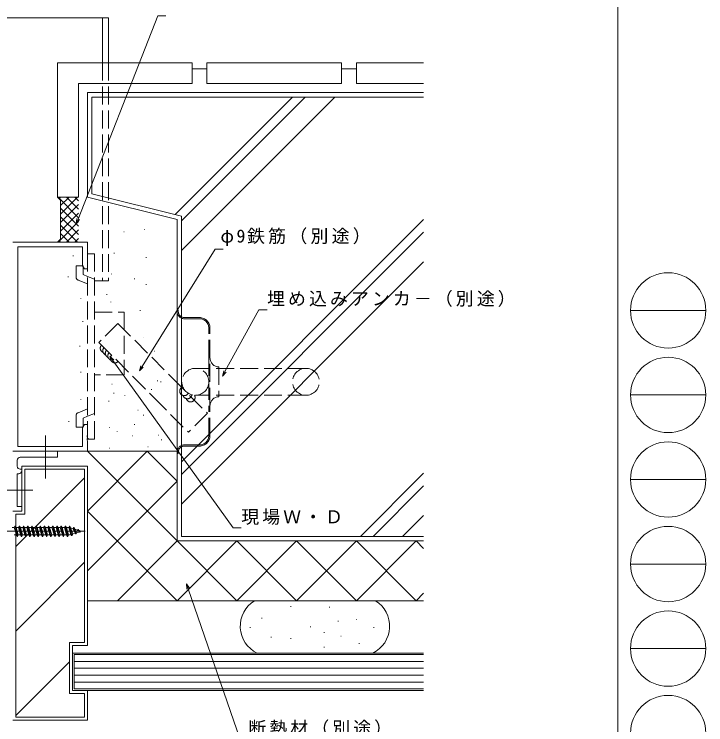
# Model space of a CAD drawing. Units: millimetres, scale not verified. Extents: x -594 to 539, y -420 to 386.
# Drawn here: x 308 to 539.5, y -239.5 to -1.7 of the extents above; entities that cross this region are included whole.
import ezdxf

# ---------------------------------------------------------------- set-up
doc = ezdxf.new("R2010")
doc.units = ezdxf.units.MM
doc.header["$LTSCALE"] = 2
doc.linetypes.add('CHAIN2', pattern=[12, 9, -1, 1, -1])
doc.linetypes.add('DASHED3', pattern=[4, 3, -1])
for name, color, linetype, lineweight in [('0-1_YKK_ZWAK', 7, 'Continuous', 9), ('0-3_YKK_11', 7, 'Continuous', 9), ('0-4_YKK_12', 2, 'Continuous', 9), ('0-5_YKK_13', 4, 'Continuous', 9), ('0-6_YKK_D', 6, 'Continuous', 9), ('0-7_YSS_K', 3, 'Continuous', 9)]:
    doc.layers.add(name, color=color, linetype=linetype, lineweight=lineweight)
doc.styles.add('ＭＳ ゴシック', font='')
doc.styles.get('ＭＳ ゴシック').set_extended_font_data('MS Gothic')

msp = doc.modelspace()

# ---------------------------------------------------------------- linework, layer by layer
at = {"layer": '0-1_YKK_ZWAK'}
for p, q in [((510, 382.035), (510, -367.965)), ((514.252, -100.845), (539.452, -100.845)), ((514.252, -129.125), (539.452, -129.125)), ((514.252, -157.405), (539.452, -157.405)), ((514.252, -185.685), (539.452, -185.685)), ((514.252, -213.965), (539.452, -213.965))]:
    msp.add_line(p, q, dxfattribs=at)
for centre in [(526.852, -100.845), (526.852, -129.125), (526.852, -157.405), (526.852, -185.685), (526.852, -213.965), (526.852, -242.245)]:
    msp.add_circle(centre, 12.6, dxfattribs=at)
at = {"layer": '0-3_YKK_11'}
for p, q in [((332.49, -77.965), (307.49, -77.965)), ((332.49, -86.965), (332.49, -77.965)), ((309.12, -79.595), (330.86, -79.595)), ((309.12, -146.335), (309.12, -79.595)), ((330.86, -79.595), (330.86, -85.874)), ((330.86, -85.874), (331.49, -86.965)), ((331.49, -86.965), (332.49, -86.965)), ((331.49, -138.965), (330.86, -140.056)), ((330.86, -140.056), (330.86, -146.335)), ((332.49, -138.965), (331.49, -138.965)), ((332.49, -142.507), (332.49, -138.965)), ((332.37, -142.69), (332.49, -142.507)), ((332.37, -143.24), (332.37, -142.69)), ((332.49, -143.423), (332.37, -143.24)), ((332.37, -143.69), (332.49, -143.507)), ((332.37, -144.24), (332.37, -143.69)), ((332.49, -144.423), (332.37, -144.24)), ((332.49, -143.507), (332.49, -143.423)), ((332.49, -147.965), (332.49, -144.423)), ((330.86, -146.335), (309.12, -146.335)), ((308.99, -147.965), (307.49, -147.965)), ((307.49, -147.965), (332.49, -147.965)), ((322.49, -147.965), (308.99, -147.965)), ((322.49, -149.965), (322.49, -147.965)), ((308.99, -152.965), (308.99, -150.965)), ((309.99, -149.965), (322.49, -149.965)), ((310.49, -153.965), (309.99, -153.965)), ((310.49, -154.465), (310.49, -153.965)), ((308.99, -155.465), (309.49, -155.465)), ((308.99, -166.465), (308.99, -155.465)), ((307.49, -167.965), (310.49, -167.965)), ((310.49, -166.465), (308.99, -166.465)), ((310.49, -167.965), (310.49, -166.465))]:
    msp.add_line(p, q, dxfattribs=at)
for centre, start, end in [((309.99, -150.965), 89.99991, 180.00006), ((309.99, -152.965), 180.00003, 269.99983), ((309.49, -154.465), 269.9998, 359.99995)]:
    msp.add_arc(centre, 1, start, end, dxfattribs=at)
at = {"layer": '0-4_YKK_12'}
msp.add_line((337.49, -2.967), (337.49, -17.967), dxfattribs=at)
at = {"layer": '0-4_YKK_12', "linetype": 'DASHED3'}
for p, q in [((337.49, -17.967), (337.49, -90.965)), ((339.49, -17.967), (339.49, -90.965)), ((334.79, -90.967), (339.49, -90.967))]:
    msp.add_line(p, q, dxfattribs=at)
at = {"layer": '0-4_YKK_12'}
msp.add_lwpolyline([(158.99, -2.967), (339.49, -2.967), (339.49, -17.967)], dxfattribs=at)
at = {"layer": '0-5_YKK_13', "linetype": 'DASHED3'}
for p, q in [((332.49, -143.871), (332.49, -81.871)), ((332.49, -81.871), (334.79, -81.871)), ((334.79, -81.871), (334.79, -143.871)), ((328.69, -85.871), (330.99, -85.871)), ((328.69, -89.748), (328.69, -85.871)), ((330.99, -85.871), (330.99, -88.871)), ((330.99, -88.871), (332.49, -89.477)), ((332.49, -89.477), (334.79, -90.406)), ((329.316, -90.675), (332.49, -91.958)), ((334.79, -101.371), (344.79, -101.371)), ((344.79, -101.371), (344.79, -122.371)), ((362.89, -100.729), (362.89, -101.229)), ((369.99, -103.229), (364.89, -103.229)), ((369.99, -103.629), (364.89, -103.629)), ((373.09, -116.729), (373.09, -106.729)), ((373.49, -116.729), (373.49, -106.729)), ((373.09, -116.729), (373.09, -132.729)), ((373.49, -132.729), (373.49, -116.729)), ((405.59, -120.229), (368.59, -120.229)), ((376.49, -119.729), (376.49, -129.729)), ((344.79, -122.371), (334.79, -122.371)), ((405.59, -129.229), (368.59, -129.229)), ((373.09, -142.729), (373.09, -132.729)), ((373.49, -142.729), (373.49, -132.729)), ((329.316, -135.067), (332.49, -133.784)), ((332.49, -136.265), (334.79, -135.336)), ((328.69, -135.994), (328.69, -139.871)), ((330.99, -136.871), (332.49, -136.265)), ((330.99, -139.871), (330.99, -136.871)), ((328.69, -139.871), (330.99, -139.871)), ((332.49, -143.871), (334.79, -143.871)), ((364.89, -145.829), (369.99, -145.829)), ((364.89, -146.229), (369.99, -146.229)), ((362.89, -148.229), (362.89, -148.729))]:
    msp.add_line(p, q, dxfattribs=at)
at = {"layer": '0-5_YKK_13', "linetype": 'CHAIN2'}
for p, q in [((318.49, -142.659), (318.49, -157.104)), ((304.46, -160.965), (314.241, -160.965)), ((301.804, -174.715), (331.696, -174.715))]:
    msp.add_line(p, q, dxfattribs=at)
at = {"layer": '0-5_YKK_13'}
for p, q in [((307.226, -173.475), (307.995, -173.475)), ((308.26, -172.965), (307.995, -173.475)), ((307.995, -173.475), (308.695, -175.955)), ((308.26, -172.965), (308.96, -176.465)), ((308.36, -172.965), (309.06, -176.465)), ((308.626, -173.475), (309.326, -175.955)), ((308.626, -173.475), (309.395, -173.475)), ((309.66, -172.965), (309.395, -173.475)), ((309.395, -173.475), (310.095, -175.955)), ((309.66, -172.965), (310.36, -176.465)), ((309.66, -172.965), (309.76, -172.965)), ((309.76, -172.965), (310.46, -176.465)), ((309.76, -172.965), (310.026, -173.475)), ((310.026, -173.475), (310.795, -173.475)), ((310.026, -173.475), (310.726, -175.955)), ((311.06, -172.965), (310.795, -173.475)), ((310.795, -173.475), (311.495, -175.955)), ((311.06, -172.965), (311.76, -176.465)), ((311.06, -172.965), (311.16, -172.965)), ((311.16, -172.965), (311.86, -176.465)), ((311.16, -172.965), (311.426, -173.475)), ((311.426, -173.475), (312.195, -173.475)), ((311.426, -173.475), (312.126, -175.955)), ((312.46, -172.965), (312.195, -173.475)), ((312.195, -173.475), (312.895, -175.955)), ((312.46, -172.965), (313.16, -176.465)), ((312.46, -172.965), (312.56, -172.965)), ((312.56, -172.965), (313.26, -176.465)), ((312.56, -172.965), (312.826, -173.475)), ((312.826, -173.475), (313.595, -173.475)), ((312.826, -173.475), (313.526, -175.955)), ((313.86, -172.965), (313.595, -173.475)), ((313.595, -173.475), (314.295, -175.955)), ((313.86, -172.965), (314.56, -176.465)), ((313.86, -172.965), (313.96, -172.965)), ((313.96, -172.965), (314.66, -176.465)), ((313.96, -172.965), (314.226, -173.475)), ((314.226, -173.475), (314.995, -173.475)), ((314.226, -173.475), (314.926, -175.955)), ((315.26, -172.965), (314.995, -173.475)), ((314.995, -173.475), (315.695, -175.955)), ((315.26, -172.965), (315.96, -176.465)), ((315.26, -172.965), (315.36, -172.965)), ((315.36, -172.965), (316.06, -176.465)), ((315.36, -172.965), (315.626, -173.475)), ((315.626, -173.475), (316.395, -173.475)), ((315.626, -173.475), (316.326, -175.955)), ((316.66, -172.965), (316.395, -173.475)), ((316.395, -173.475), (317.095, -175.955)), ((316.66, -172.965), (317.36, -176.465)), ((316.66, -172.965), (316.76, -172.965)), ((316.76, -172.965), (317.46, -176.465)), ((316.76, -172.965), (317.026, -173.475)), ((317.026, -173.475), (317.795, -173.475)), ((317.026, -173.475), (317.726, -175.955)), ((318.06, -172.965), (317.795, -173.475)), ((317.795, -173.475), (318.495, -175.955)), ((318.06, -172.965), (318.76, -176.465)), ((318.06, -172.965), (318.16, -172.965)), ((318.16, -172.965), (318.86, -176.465)), ((318.16, -172.965), (318.426, -173.475)), ((318.426, -173.475), (319.195, -173.475)), ((318.426, -173.475), (319.126, -175.955)), ((319.46, -172.965), (319.195, -173.475)), ((319.195, -173.475), (319.895, -175.955)), ((319.46, -172.965), (320.16, -176.465)), ((319.46, -172.965), (319.56, -172.965)), ((319.56, -172.965), (320.26, -176.465)), ((319.56, -172.965), (319.826, -173.475)), ((319.826, -173.475), (320.595, -173.475)), ((319.826, -173.475), (320.526, -175.955)), ((320.86, -172.965), (320.595, -173.475)), ((320.595, -173.475), (321.295, -175.955)), ((320.86, -172.965), (321.56, -176.465)), ((320.86, -172.965), (320.96, -172.965)), ((320.96, -172.965), (321.66, -176.465)), ((320.96, -172.965), (321.226, -173.475)), ((321.226, -173.475), (321.995, -173.475)), ((321.226, -173.475), (321.926, -175.955)), ((322.26, -172.965), (321.995, -173.475)), ((321.995, -173.475), (322.695, -175.955)), ((322.26, -172.965), (322.96, -176.465)), ((322.26, -172.965), (322.36, -172.965)), ((322.36, -172.965), (323.06, -176.465)), ((322.36, -172.965), (322.626, -173.475)), ((322.626, -173.475), (323.395, -173.475)), ((322.626, -173.475), (323.326, -175.955)), ((323.66, -172.965), (323.395, -173.475)), ((323.395, -173.475), (324.095, -175.955)), ((323.66, -172.965), (324.36, -176.465)), ((323.66, -172.965), (323.76, -172.965)), ((323.76, -172.965), (324.46, -176.465)), ((323.76, -172.965), (324.026, -173.475)), ((324.026, -173.475), (324.795, -173.475)), ((324.026, -173.475), (324.726, -175.955)), ((325.06, -172.965), (324.795, -173.475)), ((324.795, -173.475), (325.495, -175.955)), ((325.06, -172.965), (325.76, -176.465)), ((325.06, -172.965), (325.16, -172.965)), ((325.86, -176.465), (325.16, -172.965)), ((325.16, -172.965), (325.42, -173.465)), ((325.426, -173.475), (326.126, -175.955)), ((325.426, -173.475), (326.247, -173.475)), ((326.46, -173.065), (326.247, -173.475)), ((326.247, -173.475), (326.953, -175.797)), ((327.16, -176.195), (326.46, -173.065)), ((326.46, -173.065), (326.56, -173.065)), ((326.56, -173.065), (327.26, -176.195)), ((326.56, -173.065), (326.838, -173.598)), ((327.86, -173.505), (327.678, -173.855)), ((328.55, -175.595), (327.86, -173.505)), ((327.86, -173.505), (327.96, -173.505)), ((327.96, -173.505), (328.66, -175.595)), ((327.96, -173.505), (328.23, -174.024)), ((326.953, -175.796), (326.434, -175.955)), ((327.565, -175.61), (326.838, -173.598)), ((327.678, -173.855), (326.838, -173.598)), ((327.16, -176.195), (326.953, -175.797)), ((327.26, -176.195), (327.565, -175.61)), ((328.399, -175.354), (327.565, -175.609)), ((327.678, -173.855), (328.421, -175.348)), ((329.173, -174.312), (328.23, -174.024)), ((328.421, -175.348), (328.399, -175.354)), ((328.55, -175.595), (328.421, -175.348)), ((328.55, -175.595), (328.66, -175.595)), ((328.66, -175.595), (328.859, -175.214)), ((329.26, -174.145), (329.173, -174.312)), ((329.173, -174.312), (329.815, -174.829)), ((329.26, -174.145), (329.95, -174.995)), ((329.26, -174.145), (329.36, -174.145)), ((329.36, -174.145), (330.06, -174.995)), ((330.49, -174.715), (329.607, -174.445)), ((329.657, -174.506), (330.152, -174.818)), ((330.49, -174.715), (330.152, -174.818)), ((308.695, -175.955), (307.926, -175.955)), ((308.96, -176.465), (308.695, -175.955)), ((308.96, -176.465), (309.06, -176.465)), ((309.06, -176.465), (309.326, -175.955)), ((310.095, -175.955), (309.326, -175.955)), ((310.36, -176.465), (310.095, -175.955)), ((310.36, -176.465), (310.46, -176.465)), ((310.46, -176.465), (310.726, -175.955)), ((311.495, -175.955), (310.726, -175.955)), ((311.76, -176.465), (311.495, -175.955)), ((311.76, -176.465), (311.86, -176.465)), ((311.86, -176.465), (312.126, -175.955)), ((312.895, -175.955), (312.126, -175.955)), ((313.16, -176.465), (312.895, -175.955)), ((313.16, -176.465), (313.26, -176.465)), ((313.26, -176.465), (313.526, -175.955)), ((314.295, -175.955), (313.526, -175.955)), ((314.56, -176.465), (314.295, -175.955)), ((314.56, -176.465), (314.66, -176.465)), ((314.66, -176.465), (314.926, -175.955)), ((315.695, -175.955), (314.926, -175.955)), ((315.96, -176.465), (315.695, -175.955)), ((315.96, -176.465), (316.06, -176.465)), ((316.06, -176.465), (316.326, -175.955)), ((317.095, -175.955), (316.326, -175.955)), ((317.36, -176.465), (317.095, -175.955)), ((317.36, -176.465), (317.46, -176.465)), ((317.46, -176.465), (317.726, -175.955)), ((318.495, -175.955), (317.726, -175.955)), ((318.76, -176.465), (318.495, -175.955)), ((318.76, -176.465), (318.86, -176.465)), ((318.86, -176.465), (319.126, -175.955)), ((319.895, -175.955), (319.126, -175.955)), ((320.16, -176.465), (319.895, -175.955)), ((320.16, -176.465), (320.26, -176.465)), ((320.26, -176.465), (320.526, -175.955)), ((321.295, -175.955), (320.526, -175.955)), ((321.56, -176.465), (321.295, -175.955)), ((321.56, -176.465), (321.66, -176.465)), ((321.66, -176.465), (321.926, -175.955)), ((322.695, -175.955), (321.926, -175.955)), ((322.96, -176.465), (322.695, -175.955)), ((322.96, -176.465), (323.06, -176.465)), ((323.06, -176.465), (323.326, -175.955)), ((324.095, -175.955), (323.326, -175.955)), ((324.36, -176.465), (324.095, -175.955)), ((324.36, -176.465), (324.46, -176.465)), ((324.46, -176.465), (324.726, -175.955)), ((325.495, -175.955), (324.726, -175.955)), ((325.76, -176.465), (325.495, -175.955)), ((325.76, -176.465), (325.86, -176.465)), ((325.86, -176.465), (326.126, -175.955)), ((326.434, -175.955), (326.126, -175.955)), ((327.16, -176.195), (327.26, -176.195))]:
    msp.add_line(p, q, dxfattribs=at)
at = {"layer": '0-5_YKK_13', "linetype": 'DASHED3'}
for points in [[(362.89, -100.729), (362.49, -100.729), (362.49, -101.229), (362.49, -148.229)], [(362.49, -148.229), (362.49, -148.729), (362.89, -148.729)]]:
    msp.add_lwpolyline(points, dxfattribs=at)
at = {"layer": '0-5_YKK_13'}
for points in [[(308.26, -172.965), (308.36, -172.965), (308.626, -173.475)], [(329.875, -174.903), (328.859, -175.214), (328.23, -174.024)], [(329.95, -174.995), (330.06, -174.995), (330.152, -174.818)]]:
    msp.add_lwpolyline(points, dxfattribs=at)
at = {"layer": '0-5_YKK_13', "linetype": 'DASHED3'}
msp.add_circle((368.59, -124.729), 4.5, dxfattribs=at)
for centre, radius, start, end in [((329.69, -89.748), 1, 180.00087, 248.00571), ((364.89, -101.229), 2.4, 180, 270), ((364.89, -101.229), 2, 180, 270), ((369.99, -106.729), 3.5, 0, 90), ((369.99, -106.729), 3.1, 0, 90), ((376.49, -116.729), 3, 180, 270), ((405.59, -124.729), 4.5, 90, 270), ((405.59, -124.729), 4.5, 270, 90), ((376.49, -132.729), 3, 90, 180), ((329.69, -135.994), 1, 111.99428, 179.99911), ((369.99, -142.729), 3.5, 270, 0), ((369.99, -142.729), 3.1, 270, 0), ((364.89, -148.229), 2.4, 90, 180), ((364.89, -148.229), 2, 90, 180)]:
    msp.add_arc(centre, radius, start, end, dxfattribs=at)
at = {"layer": '0-6_YKK_D'}
for p, q in [((329.34, -70.297), (356.046, -2.247)), ((356.046, -2.247), (358.746, -2.247)), ((328.719, -71.88), (328.916, -70.131)), ((328.719, -71.88), (329.34, -70.297)), ((329.764, -70.464), (328.719, -71.88)), ((350.747, -119.569), (375.249, -80.345)), ((375.249, -80.345), (377.949, -80.345)), ((378.482, -121.301), (389.887, -100.67)), ((389.887, -100.67), (392.587, -100.67)), ((339.925, -116.263), (340.919, -117.643)), ((339.925, -116.263), (341.289, -117.376)), ((340.55, -117.909), (339.925, -116.263)), ((340.919, -117.643), (381.247, -173.603)), ((349.846, -121.011), (350.36, -119.328)), ((349.846, -121.011), (350.747, -119.569)), ((351.133, -119.81), (349.846, -121.011)), ((377.66, -122.789), (378.084, -121.081)), ((377.66, -122.789), (378.482, -121.301)), ((378.881, -121.522), (377.66, -122.789)), ((381.247, -173.603), (383.947, -173.603)), ((365.63, -192.325), (366.186, -193.931)), ((365.63, -192.325), (366.616, -193.782)), ((365.755, -194.08), (365.63, -192.325)), ((366.186, -193.931), (383.624, -244.351))]:
    msp.add_line(p, q, dxfattribs=at)
at = {"layer": '0-7_YSS_K'}
for p, q in [((367.49, -24.967), (367.49, -17.967)), ((372.49, -24.967), (372.49, -17.967)), ((372.49, -17.967), (417.49, -17.967)), ((417.49, -24.967), (417.49, -17.967)), ((422.49, -24.967), (422.49, -17.967)), ((422.49, -17.967), (445, -17.967)), ((367.49, -19.967), (372.49, -19.967)), ((417.49, -19.967), (422.49, -19.967)), ((329.49, -24.967), (367.49, -24.967)), ((329.49, -24.967), (329.49, -62.967)), ((372.49, -24.967), (417.49, -24.967)), ((422.49, -24.967), (445, -24.967)), ((332.49, -27.965), (445, -27.965)), ((332.49, -27.965), (332.49, -62.965)), ((401.138, -29.464), (361.844, -68.757)), ((415.28, -29.464), (363.99, -80.754)), ((405.38, -29.464), (363.99, -70.854)), ((363.99, -69.293), (333.99, -61.793)), ((323.49, -63.967), (322.49, -62.967)), ((329.49, -62.967), (322.49, -62.967)), ((322.634, -62.967), (329.49, -69.822)), ((323.49, -62.967), (323.062, -63.395)), ((326.318, -62.967), (323.49, -65.795)), ((329.147, -62.967), (323.49, -68.624)), ((323.49, -63.967), (323.49, -76.965)), ((325.463, -62.967), (329.49, -66.994)), ((328.291, -62.967), (329.49, -64.166)), ((332.49, -62.965), (362.49, -70.465)), ((329.49, -65.452), (323.49, -71.452)), ((323.49, -66.651), (329.49, -72.651)), ((329.49, -68.281), (323.49, -74.281)), ((329.49, -71.109), (322.634, -77.965)), ((323.49, -69.479), (329.49, -75.479)), ((362.49, -70.465), (362.49, -177.965)), ((363.99, -176.465), (363.99, -69.293)), ((445, -70.454), (363.99, -151.464)), ((323.49, -72.308), (329.147, -77.965)), ((323.49, -75.136), (326.318, -77.965)), ((329.49, -73.937), (325.463, -77.965)), ((344.704, -74.557), (344.805, -74.557)), ((351.495, -73.734), (351.595, -73.734)), ((445, -74.697), (363.99, -155.707)), ((323.49, -76.965), (322.49, -77.965)), ((323.062, -77.537), (323.49, -77.965)), ((329.49, -76.766), (328.291, -77.965)), ((327.751, -82.502), (327.751, -82.702)), ((341.468, -81.55), (341.468, -81.75)), ((352.066, -83.088), (352.266, -83.088)), ((445, -84.596), (363.99, -165.607)), ((325.976, -89.512), (325.976, -89.712)), ((340.533, -88.568), (340.533, -88.768)), ((348.252, -90.205), (348.252, -90.405)), ((352.066, -92.176), (352.266, -92.176)), ((330.235, -96.699), (330.235, -96.899)), ((338.828, -95.535), (339.028, -95.535)), ((340.299, -97.925), (340.299, -98.125)), ((350.124, -100.732), (350.124, -100.932)), ((330.945, -104.419), (330.945, -104.619)), ((351.083, -109.923), (351.183, -109.923)), ((329.88, -112.671), (329.88, -112.871)), ((354.787, -114.447), (354.887, -114.447)), ((330.235, -121.366), (330.235, -121.566)), ((340.606, -125.568), (340.806, -125.568)), ((355.82, -124.382), (356.02, -124.382)), ((356.995, -124.593), (356.995, -124.793)), ((351.869, -127.148), (352.069, -127.148)), ((353.844, -127.346), (354.044, -127.346)), ((330.235, -130.594), (330.235, -130.794)), ((341.199, -128.531), (341.399, -128.531)), ((344.977, -129.271), (344.977, -129.471)), ((339.597, -131.143), (339.597, -131.343)), ((349.3, -134.261), (349.5, -134.261)), ((326.242, -137.87), (326.242, -138.07)), ((351.293, -135.821), (351.293, -136.021)), ((339.816, -139.991), (340.016, -139.991)), ((348.115, -139.003), (348.315, -139.003)), ((342.404, -141.202), (342.404, -141.402)), ((356.215, -142.56), (356.415, -142.56)), ((332.662, -143.549), (332.662, -143.749)), ((347.522, -142.757), (347.722, -142.757)), ((357.229, -144.009), (357.229, -144.209)), ((339.766, -146.935), (339.866, -146.935)), ((352.729, -146.523), (352.829, -146.523)), ((352.729, -146.523), (352.829, -146.523)), ((331.99, -147.964), (362.49, -147.965)), ((332.49, -147.964), (362.49, -177.965)), ((332.49, -167.964), (352.49, -147.965)), ((352.491, -147.965), (362.49, -157.965)), ((310.49, -152.965), (332.49, -152.965)), ((310.49, -152.965), (310.49, -167.965)), ((331.49, -153.965), (311.49, -153.965)), ((311.49, -168.965), (311.49, -153.965)), ((331.49, -153.965), (331.49, -211.965)), ((332.49, -152.965), (332.49, -212.965)), ((331.49, -156.828), (308.49, -179.828)), ((445, -155.307), (423.842, -176.465)), ((332.49, -187.964), (362.49, -157.965)), ((445, -159.55), (428.085, -176.465)), ((307.49, -167.965), (310.49, -167.965)), ((332.49, -167.964), (362.49, -197.965)), ((311.49, -168.965), (308.49, -168.965)), ((308.49, -236.965), (308.49, -168.965)), ((445, -169.449), (437.985, -176.465)), ((342.49, -197.965), (362.49, -177.965)), ((445, -177.965), (362.49, -177.965)), ((445, -177.965), (362.49, -177.965)), ((362.49, -177.965), (382.49, -197.965)), ((362.49, -197.965), (382.49, -177.965)), ((363.99, -176.465), (445, -176.465)), ((382.49, -197.965), (402.49, -177.965)), ((382.49, -177.965), (402.49, -197.965)), ((402.49, -197.965), (422.49, -177.965)), ((402.49, -177.965), (422.49, -197.965)), ((422.49, -197.965), (442.49, -177.965)), ((422.49, -177.965), (442.49, -197.965)), ((442.49, -177.965), (445, -180.475)), ((331.49, -185.112), (308.49, -208.112)), ((442.49, -197.965), (445, -195.455)), ((332.49, -197.964), (362.49, -197.965)), ((362.49, -197.965), (445, -197.965)), ((428.904, -197.965), (388.368, -197.965)), ((400.451, -199.875), (400.651, -199.875)), ((413.361, -200.118), (413.561, -200.118)), ((390.708, -203.772), (390.908, -203.772)), ((422.373, -204.259), (422.573, -204.259)), ((407.028, -206.695), (407.228, -206.695)), ((416.283, -204.746), (416.483, -204.746)), ((386.811, -206.938), (387.011, -206.938)), ((411.656, -208.643), (411.856, -208.643)), ((428.218, -206.938), (428.418, -206.938)), ((393.875, -210.105), (394.075, -210.105)), ((400.451, -210.592), (400.651, -210.592)), ((417.258, -209.861), (417.458, -209.861)), ((326.49, -228.965), (326.49, -211.965)), ((326.49, -211.965), (331.49, -211.965)), ((411.656, -213.515), (411.856, -213.515)), ((423.347, -212.297), (423.547, -212.297)), ((327.49, -215.465), (327.49, -227.965)), ((445, -215.465), (327.49, -215.465)), ((327.99, -215.965), (327.99, -227.465)), ((445, -215.965), (327.99, -215.965)), ((426.759, -215.965), (390.514, -215.965)), ((326.49, -218.396), (308.49, -236.397)), ((327.99, -218.265), (445, -218.265)), ((327.99, -220.565), (445, -220.565)), ((327.99, -222.865), (445, -222.865)), ((327.99, -225.165), (445, -225.165)), ((327.49, -227.965), (332.49, -227.965)), ((327.49, -227.965), (445, -227.965)), ((327.99, -227.465), (445, -227.465)), ((332.49, -227.965), (332.49, -237.965)), ((326.49, -228.965), (331.49, -228.965)), ((331.49, -228.965), (331.49, -236.965)), ((331.49, -236.965), (308.49, -236.965)), ((307.49, -237.965), (332.49, -237.965))]:
    msp.add_line(p, q, dxfattribs=at)
at = {"layer": '0-7_YSS_K', "linetype": 'DASHED3'}
for p, q in [((342.69, -105.172), (336.311, -111.522)), ((342.69, -105.172), (361.029, -123.595)), ((336.311, -111.522), (354.651, -129.945)), ((361.029, -123.595), (372.64, -135.258)), ((354.651, -129.945), (366.261, -141.608)), ((372.64, -135.258), (366.261, -141.608))]:
    msp.add_line(p, q, dxfattribs=at)
at = {"layer": '0-7_YSS_K'}
for points in [[(322.49, -62.967), (322.49, -17.967), (367.49, -17.967)], [(445, -29.465), (333.99, -29.465), (333.99, -61.793)], [(327.49, -227.965), (327.49, -212.965), (332.49, -212.965)]]:
    msp.add_lwpolyline(points, dxfattribs=at)
at = {"layer": '0-7_YSS_K', "linetype": 'DASHED3'}
for centre, start, end in [((338.26, -113.48), 134.87027, 248.44844), ((339.107, -114.33), 134.87027, 248.44844), ((339.954, -115.181), 134.87027, 248.44844), ((340.8, -116.031), 134.87027, 248.44844), ((341.647, -116.881), 134.87027, 314.87027), ((364.866, -127.852), 107.29674, 332.66602), ((365.937, -128.901), 195.608, 347.3822), ((367.009, -129.951), 195.608, 28.75838)]:
    msp.add_arc(centre, 1.5, start, end, dxfattribs=at)
at = {"layer": '0-7_YSS_K'}
for centre, start, end in [((393.636, -206.465), 121.78833, 244.16014), ((423.636, -206.465), 295.83984, 58.21165)]:
    msp.add_arc(centre, 10, start, end, dxfattribs=at)

# ---------------------------------------------------------------- texts
at = {"layer": '0-6_YKK_D', "color": 7, "char_height": 4.399, "attachment_point": 7, "style": 'ＭＳ ゴシック'}
for s, insert in [('\\T1.18;φ9鉄筋（別途）', (376.989, -79.345)), ('\\T1.17;埋め込みアンカ－（別途）', (392.587, -99.67)), ('\\T1.17;現場Ｗ・Ｄ', (383.947, -172.603)), ('\\T1.17;断熱材（別途）', (386.324, -243.351))]:
    msp.add_mtext(s, dxfattribs=dict(at, insert=insert))

doc.saveas('drawing.dxf')
